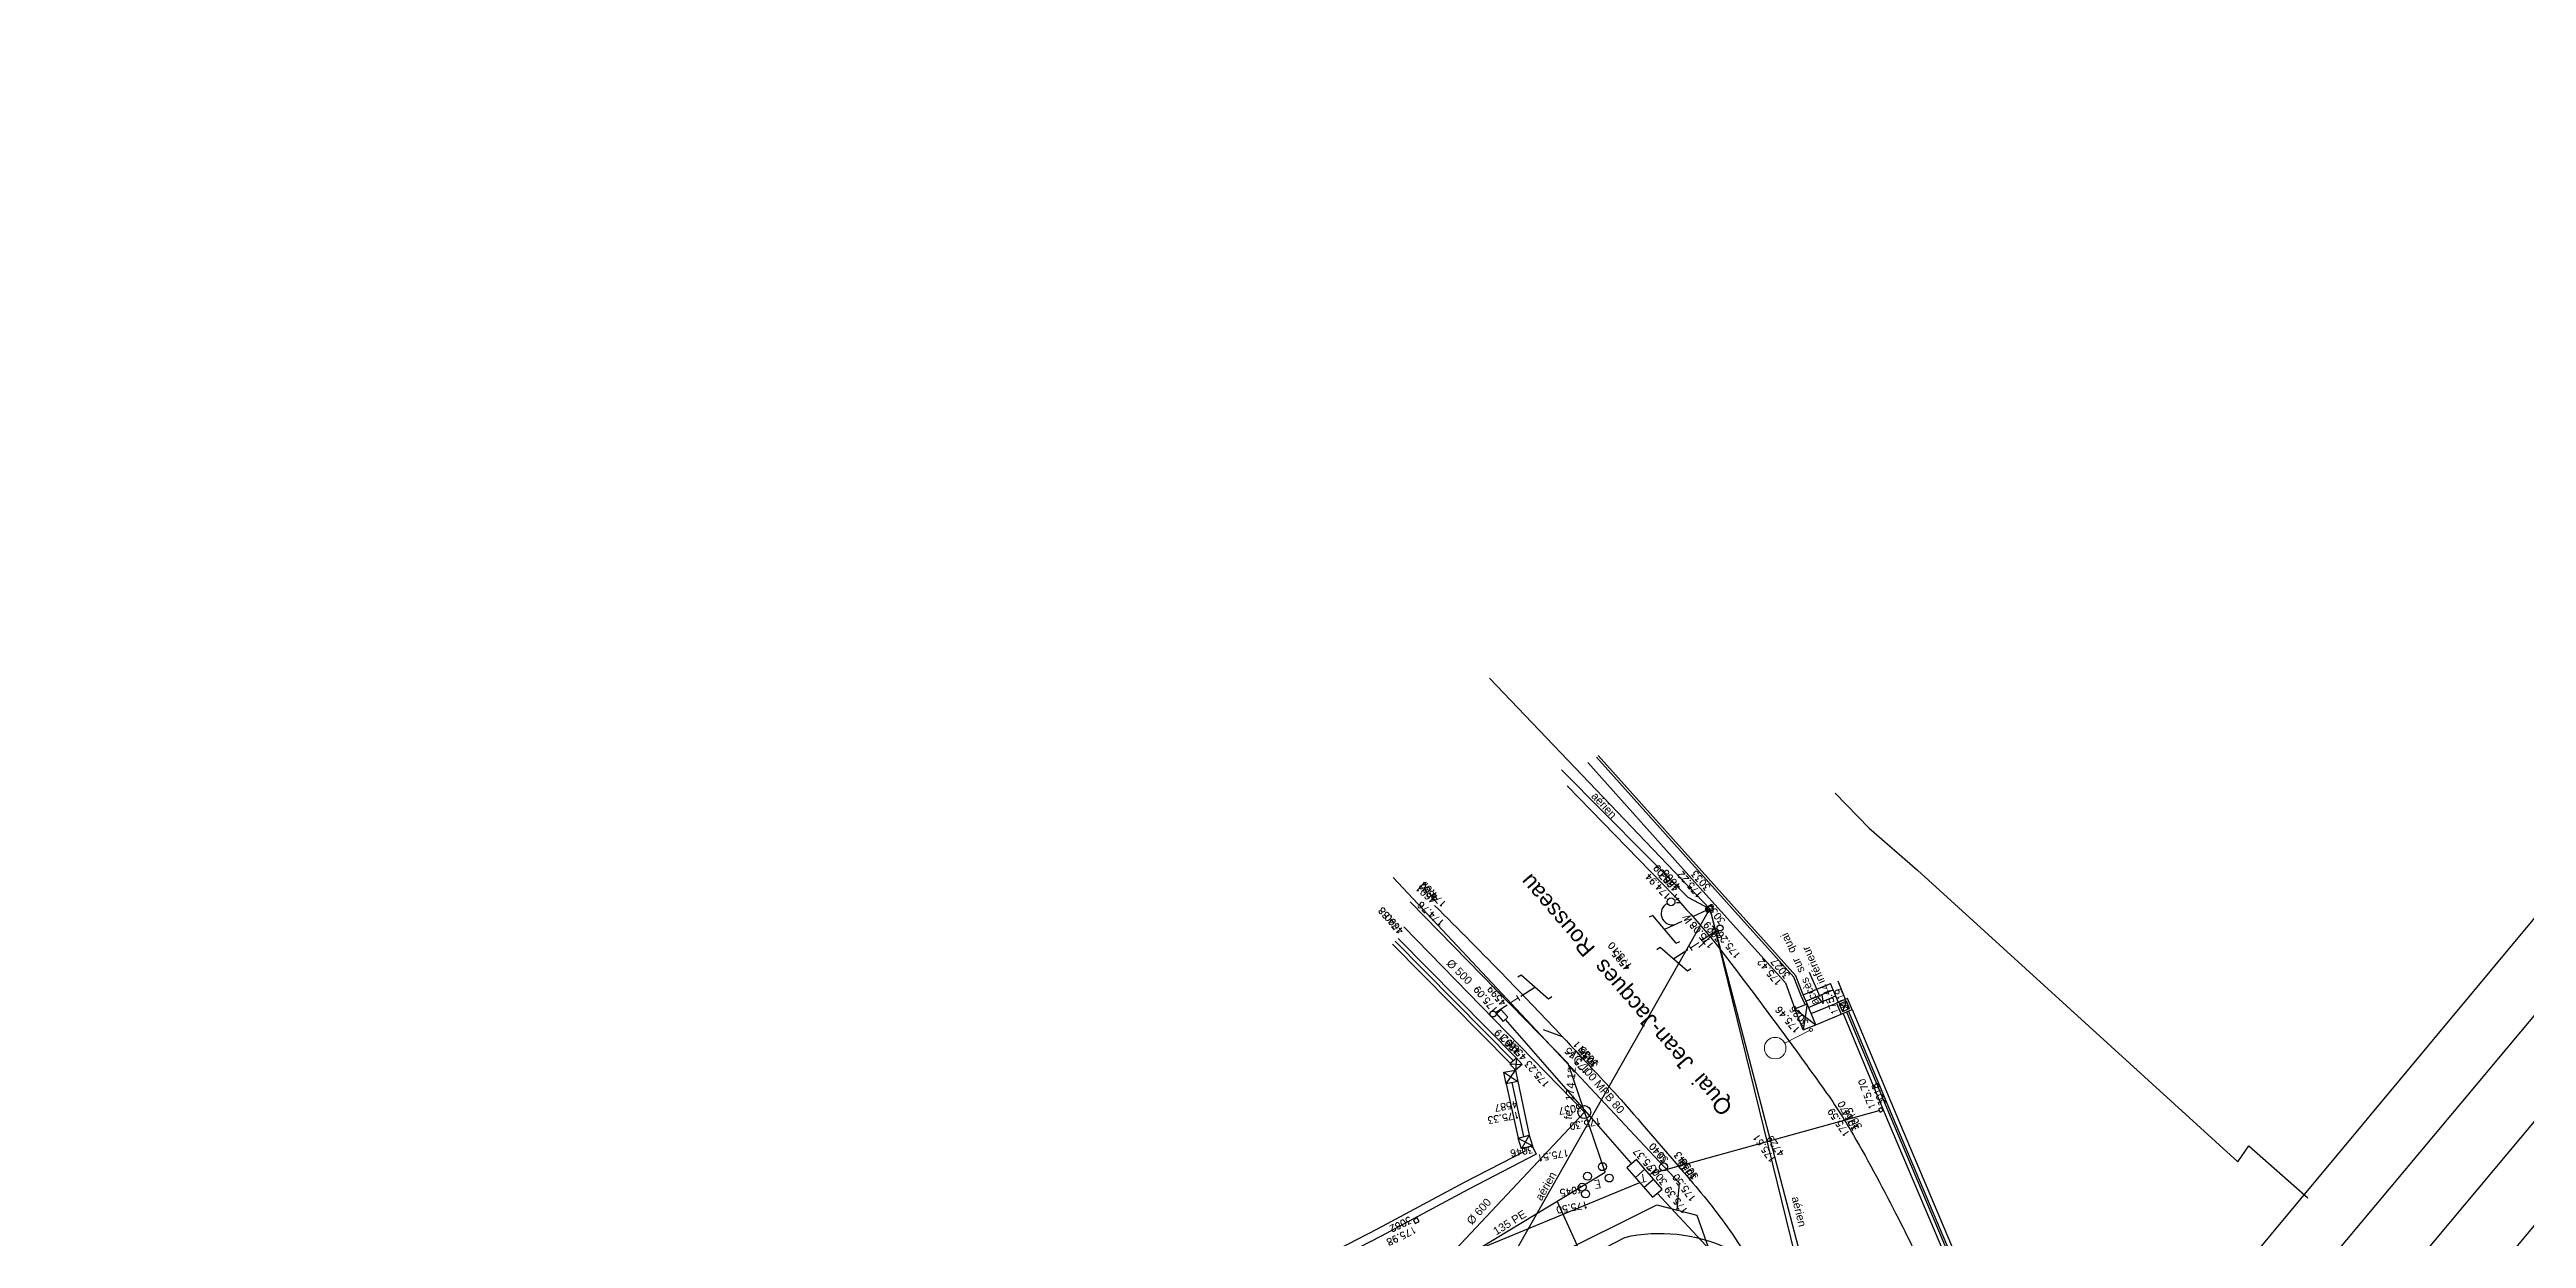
# Model space of a CAD drawing. Extents: x -2313930 to 3286427, y -3858277 to 2572692.
# Drawn here: x -1992 to 10456, y 11844 to 17817 of the extents above; entities that cross this region are included whole.
import ezdxf
from ezdxf.enums import TextEntityAlignment as Align
from ezdxf.lldxf.tags import DXFTag

# ---------------------------------------------------------------- set-up
doc = ezdxf.new("R2010")
doc.units = 0
for name, color, linetype, lineweight in [('_GAZELEC-RESERVATION 2', 132, 'Continuous', 18), ('Fond topo - P', 252, 'Continuous', 50), ('Fond topo - SIG', 252, 'Continuous', 20), ('Fond topo - VOI', 252, 'Continuous', 25)]:
    doc.layers.add(name, color=color, linetype=linetype, lineweight=lineweight)
for name, color, linetype in [('AEP_SSL', 252, 'Continuous'), ('CAB_SSL', 252, 'Continuous'), ('DWG_280-140115-P - Général', 252, 'Continuous'), ('EDF_SSL', 252, 'Texte-Electricite'), ('Fond topo - AFF', 252, 'Continuous'), ('Fond topo - BAT_ANN', 252, 'Continuous'), ('Fond topo - BAT_TXT', 252, 'Continuous'), ('Fond topo - CLO_LEG', 252, 'Continuous'), ('Fond topo - CLO_MUR', 252, 'Continuous'), ('Fond topo - EAU', 252, 'Continuous'), ('Fond topo - EAU_TXT', 252, 'Continuous'), ('Fond topo - EDF', 252, 'Continuous'), ('Fond topo - GAZ', 252, 'Continuous'), ('Fond topo - GAZ_TXT', 252, 'Continuous'), ('Fond topo - PTT', 252, 'Continuous'), ('Fond topo - PTT_TXT', 252, 'Continuous'), ('Fond topo - SOL', 252, 'Continuous'), ('Fond topo - VOI_NOM', 252, 'Continuous'), ('Fond topo - Z_500', 252, 'Continuous'), ('GAZ_SSL', 252, 'Texte-GAZ'), ('prlm-VRD', 2, 'Continuous'), ('SA - AEP-réso', 252, 'Continuous'), ('TELECOM_SSL', 252, 'Texte-Telecom'), ('UNITAIRE SSL', 252, 'UNITAIRE')]:
    doc.layers.add(name, color=color, linetype=linetype)
for name, color, linetype, plot in [('Fond topo - N', 252, 'Continuous', False), ('Fond topo - NCACHE', 252, 'Continuous', False), ('Fond topo - ZCACHE', 252, 'Continuous', False)]:
    doc.layers.add(name, color=color, linetype=linetype, plot=plot)
doc.styles.add('2000_ARIAL', font='arial.ttf', dxfattribs={"height": 0.4})
doc.styles.add('Lignes', font='arial.ttf', dxfattribs={"height": 0.35})
doc.styles.add('LignesA', font='arial.ttf', dxfattribs={"height": 0.35})
doc.styles.add('SIMPLEX', font='simplex_.ttf', dxfattribs={"height": 1.25})
doc.styles.add('TP-C_Autocad_Standard', font='simplex_.ttf', dxfattribs={"height": 1})
doc.styles.add('Tronçons', font='arial.ttf', dxfattribs={"height": 0.25})
tags = doc.linetypes.add('L16', pattern=[0.375, 0.3, -0.075]).pattern_tags.tags
tags[6:7] = [DXFTag(74, 4), DXFTag(75, 0), DXFTag(340, '0'), DXFTag(46, 0.0), DXFTag(50, 0.0), DXFTag(44, 0.0), DXFTag(45, 0.0)]
tags[4:5] = [DXFTag(74, 4), DXFTag(75, 0), DXFTag(340, '0'), DXFTag(46, 0.0), DXFTag(50, 0.0), DXFTag(44, 0.0), DXFTag(45, 0.0)]
tags = doc.linetypes.add('Texte-BT', pattern='A,5,-0.25,["BT",Lignes,S=1,R=0,X=0,Y=-0.18],-1.25', length=6.5).pattern_tags.tags
tags[15:16] = [DXFTag(74, 4), DXFTag(75, 0), DXFTag(340, '0'), DXFTag(46, 0.0), DXFTag(50, 0.0), DXFTag(44, 0.0), DXFTag(45, 0.0)]
tags[4:5] = [DXFTag(74, 4), DXFTag(75, 0), DXFTag(340, '0'), DXFTag(46, 0.0), DXFTag(50, 0.0), DXFTag(44, 0.0), DXFTag(45, 0.0)]
tags = doc.linetypes.add('Texte-Electricite', pattern='A,5,-0.25,["ELEC",Lignes,S=1,R=0,X=0,Y=-0.18],-1.25', length=6.5).pattern_tags.tags
tags[15:16] = [DXFTag(74, 4), DXFTag(75, 0), DXFTag(340, '0'), DXFTag(46, 0.0), DXFTag(50, 0.0), DXFTag(44, 0.0), DXFTag(45, 0.0)]
tags[4:5] = [DXFTag(74, 4), DXFTag(75, 0), DXFTag(340, '0'), DXFTag(46, 0.0), DXFTag(50, 0.0), DXFTag(44, 0.0), DXFTag(45, 0.0)]
tags = doc.linetypes.add('Texte-GAZ', pattern='A,5,-0.25,["GAZ",Lignes,S=1,R=0,X=0,Y=-0.18],-1.25', length=6.5).pattern_tags.tags
tags[15:16] = [DXFTag(74, 4), DXFTag(75, 0), DXFTag(340, '0'), DXFTag(46, 0.0), DXFTag(50, 0.0), DXFTag(44, 0.0), DXFTag(45, 0.0)]
tags[4:5] = [DXFTag(74, 4), DXFTag(75, 0), DXFTag(340, '0'), DXFTag(46, 0.0), DXFTag(50, 0.0), DXFTag(44, 0.0), DXFTag(45, 0.0)]
tags = doc.linetypes.add('Texte-HT', pattern='A,5,-0.25,["HT",Lignes,S=1,R=0,X=0,Y=-0.18],-1.25', length=6.5).pattern_tags.tags
tags[15:16] = [DXFTag(74, 4), DXFTag(75, 0), DXFTag(340, '0'), DXFTag(46, 0.0), DXFTag(50, 0.0), DXFTag(44, 0.0), DXFTag(45, 0.0)]
tags[4:5] = [DXFTag(74, 4), DXFTag(75, 0), DXFTag(340, '0'), DXFTag(46, 0.0), DXFTag(50, 0.0), DXFTag(44, 0.0), DXFTag(45, 0.0)]
tags = doc.linetypes.add('Texte-Telecom', pattern='A,5,-0.25,["TEL",Lignes,S=1,R=0,X=0,Y=-0.18],-1.25', length=6.5).pattern_tags.tags
tags[15:16] = [DXFTag(74, 4), DXFTag(75, 0), DXFTag(340, '0'), DXFTag(46, 0.0), DXFTag(50, 0.0), DXFTag(44, 0.0), DXFTag(45, 0.0)]
tags[4:5] = [DXFTag(74, 4), DXFTag(75, 0), DXFTag(340, '0'), DXFTag(46, 0.0), DXFTag(50, 0.0), DXFTag(44, 0.0), DXFTag(45, 0.0)]
tags = doc.linetypes.add('Texte-TelecomA', pattern='A,5,-0.25,["TEL",LignesA,S=1,R=0,X=0,Y=-0.18],-1.25', length=6.5).pattern_tags.tags
tags[15:16] = [DXFTag(74, 4), DXFTag(75, 0), DXFTag(340, '0'), DXFTag(46, 0.0), DXFTag(50, 0.0), DXFTag(44, 0.0), DXFTag(45, 0.0)]
tags[4:5] = [DXFTag(74, 4), DXFTag(75, 0), DXFTag(340, '0'), DXFTag(46, 0.0), DXFTag(50, 0.0), DXFTag(44, 0.0), DXFTag(45, 0.0)]
tags = doc.linetypes.add('UNITAIRE', pattern='A,0.25,-0.2,0,-0.2,0.25,-0.3,["UNI",TP-C_Autocad_Standard,S=0.15,R=0,X=-0.1,Y=-0.05],-0.45', length=1.65).pattern_tags.tags
tags[23:24] = [DXFTag(74, 4), DXFTag(75, 0), DXFTag(340, '0'), DXFTag(46, 0.0), DXFTag(50, 0.0), DXFTag(44, 0.0), DXFTag(45, 0.0)]
tags[12:13] = [DXFTag(74, 4), DXFTag(75, 0), DXFTag(340, '0'), DXFTag(46, 0.0), DXFTag(50, 0.0), DXFTag(44, 0.0), DXFTag(45, 0.0)]
tags[10:11] = [DXFTag(74, 4), DXFTag(75, 0), DXFTag(340, '0'), DXFTag(46, 0.0), DXFTag(50, 0.0), DXFTag(44, 0.0), DXFTag(45, 0.0)]
tags[8:9] = [DXFTag(74, 4), DXFTag(75, 0), DXFTag(340, '0'), DXFTag(46, 0.0), DXFTag(50, 0.0), DXFTag(44, 0.0), DXFTag(45, 0.0)]
tags[6:7] = [DXFTag(74, 4), DXFTag(75, 0), DXFTag(340, '0'), DXFTag(46, 0.0), DXFTag(50, 0.0), DXFTag(44, 0.0), DXFTag(45, 0.0)]
tags[4:5] = [DXFTag(74, 4), DXFTag(75, 0), DXFTag(340, '0'), DXFTag(46, 0.0), DXFTag(50, 0.0), DXFTag(44, 0.0), DXFTag(45, 0.0)]

# ---------------------------------------------------------------- blocks, each defined once
blk = doc.blocks.new('AFF03')
at = {"ltscale": 2, "flags": 128}
blk.add_lwpolyline([(-0.5, -0.5), (0.5, -0.5), (0.5, 0.5), (-0.5, 0.5)], close=True, dxfattribs=at)
blk = doc.blocks.new('AFF05')
at = {"ltscale": 2}
for radius in [0.5, 0.01]:
    blk.add_circle((0, 0), radius, dxfattribs=at)
blk = doc.blocks.new('ESC01')
at = {"ltscale": 2}
for p, q in [((1.338104, 0), (0, 0)), ((1.257547, 0.126415), (1.7, 0)), ((1.257547, -0.126415), (1.7, 0))]:
    blk.add_line(p, q, dxfattribs=at)
blk = doc.blocks.new('EAU03')
at = {"ltscale": 2}
blk.add_circle((0, 0), 0.2, dxfattribs=at)
blk = doc.blocks.new('EAU99')
at = {"style": 'SIMPLEX'}
blk.add_text('E', height=0.4, dxfattribs=at).set_placement((0, 0), align=Align.MIDDLE_CENTER)
blk = doc.blocks.new('EDF11')
at = {"ltscale": 2}
for p, q in [((-0.5, 0.5), (-0.426635, 0.255449)), ((0.426635, 0.255449), (0.5, 0.5))]:
    blk.add_line(p, q, dxfattribs=at)
at = {"ltscale": 2, "flags": 128}
blk.add_lwpolyline([(-0.5, -0.5), (0.5, -0.5), (0.5, 0.5), (-0.5, 0.5)], close=True, dxfattribs=at)
for points in [[(-0.426635, -0.255449), (-0.5, -0.5)], [(0.5, -0.5), (0.426635, -0.255449)]]:
    blk.add_lwpolyline(points, dxfattribs=at)
blk = doc.blocks.new('EDF02')
at = {"ltscale": 2}
for p, q in [((-0.875, 2.25), (0.875, 2.75)), ((0, 1.535431), (0, 2.5)), ((0.875, 2.75), (0.875, 2.95)), ((-0.875, 2.25), (-0.875, 2.05)), ((0.978086, 1.392164), (0.895804, 1.204402)), ((1.125, 1.349688), (1.125, 1.178214)), ((1.271914, 1.392164), (1.354196, 1.204402)), ((0, 0.15), (0, 0.958637))]:
    blk.add_line(p, q, dxfattribs=at)
for centre, radius in [((1.125, 1.625), 0.2), ((0, 0), 0.15)]:
    blk.add_circle(centre, radius, dxfattribs=at)
blk.add_arc((0.557686, 1.79611), 0.574625, 2.87097703, 166.053522, dxfattribs=at)
at = {"style": 'SIMPLEX'}
blk.add_text('W', height=0.4, dxfattribs=at).set_placement((0, 1.217323), align=Align.MIDDLE_CENTER)
blk = doc.blocks.new('GAZ01')
at = {"ltscale": 2}
blk.add_circle((0, 0), 0.2, dxfattribs=at)
blk = doc.blocks.new('GAZ99')
at = {"style": 'SIMPLEX'}
blk.add_text('G', height=0.4, dxfattribs=at).set_placement((0, 0), align=Align.MIDDLE_CENTER)
blk = doc.blocks.new('PTOPO')
at = {"layer": 'Fond topo - NCACHE', "style": 'SIMPLEX'}
blk.add_attdef('MAT', text='', height=0.34, dxfattribs=at).set_placement((0.1, -0.1), align=Align.TOP_LEFT)
at = {"layer": 'Fond topo - ZCACHE', "style": 'SIMPLEX'}
blk.add_attdef('ALT', (0.1, 0.1), '', height=0.34, dxfattribs=at)
blk = doc.blocks.new('PTT01')
at = {"ltscale": 2}
for p, q in [((0, 1.65831), (0, 2.5)), ((0, 0.15), (0, 0.853597))]:
    blk.add_line(p, q, dxfattribs=at)
at = {"ltscale": 2, "flags": 128}
blk.add_lwpolyline([(0.875, 2.95), (0.875, 2.75), (-0.875, 2.25), (-0.875, 2.05)], dxfattribs=at)
at = {"ltscale": 2}
blk.add_circle((0, 0), 0.15, dxfattribs=at)
at = {"style": 'SIMPLEX'}
blk.add_text('T', height=0.5, dxfattribs=at).set_placement((0.00122, 1.249833), align=Align.MIDDLE_CENTER)
blk = doc.blocks.new('PTT04')
at = {"ltscale": 2, "flags": 128}
blk.add_lwpolyline([(-0.5, -0.5), (0.5, -0.5), (0.5, 0.5), (-0.5, 0.5)], close=True, dxfattribs=at)
blk = doc.blocks.new('PTT06')
at = {"ltscale": 2}
for p, q in [((-0.17, -0.5), (-0.17, 0.5)), ((0.17, -0.5), (0.17, 0.5))]:
    blk.add_line(p, q, dxfattribs=at)
at = {"ltscale": 2, "flags": 128}
blk.add_lwpolyline([(-0.5, -0.5), (0.5, -0.5), (0.5, 0.5), (-0.5, 0.5)], close=True, dxfattribs=at)
blk = doc.blocks.new('PTT13')
at = {"ltscale": 2, "flags": 128}
blk.add_lwpolyline([(0, 0.15), (0, 1.45)], dxfattribs=at)
at = {"ltscale": 2}
blk.add_circle((0, 0), 0.15, dxfattribs=at)
blk = doc.blocks.new('PTT99')
at = {"style": 'SIMPLEX'}
blk.add_text('T', height=0.4, dxfattribs=at).set_placement((0, 0), align=Align.MIDDLE_CENTER)
blk = doc.blocks.new('MOB02')
at = {"ltscale": 2}
blk.add_line((0, 0.075), (0, 1.48), dxfattribs=at)
for centre, radius in [((0, 2.02), 0.54), ((0, 0), 0.075)]:
    blk.add_circle(centre, radius, dxfattribs=at)
blk = doc.blocks.new('A$C1F970F0F')
at = {"layer": 'AEP_SSL', "elevation": 0, "flags": 128}
blk.add_lwpolyline([(-10085, 5094), (-9751, 5136), (-3128, 6322), (-538, 6795), (-237, 9072), (154, 9291), (2068, 10286), (4929, 11796), (5832, 12343), (5645, 12888), (4851, 13701)], dxfattribs=at)
at = {"layer": 'CAB_SSL', "elevation": 0, "flags": 128}
for points in [[(1440, 9650), (3312, 10687), (5184, 11595), (6357, 13665), (5251, 14824)], [(6357, 13665), (7168, 10363), (8524, 7264), (9015, 5048), (9332, 4495), (9610, 1526)]]:
    blk.add_lwpolyline(points, dxfattribs=at)
at = {"layer": 'DWG_280-140115-P - Général', "ltscale": 127}
for p, q in [((8293, 10491), (13717, 16972)), ((8481, 10183), (13587, 16284)), ((9066, 12475), (9363, 12213))]:
    blk.add_line(p, q, dxfattribs=at)
at = {"layer": 'DWG_280-140115-P - Général', "ltscale": 127, "elevation": 0, "flags": 128}
for points in [[(11528, 14850), (9345, 12230), (8855, 11642), (8759, 11671), (8008, 10747), (8156, 10395), (8578, 9389), (9227, 10146), (9076, 10275), (9609, 10914), (9565, 10953), (12265, 14186)], [(6988, 14247), (7158, 14070), (7402, 13859), (9011, 12394), (9066, 12475)]]:
    blk.add_lwpolyline(points, dxfattribs=at)
at = {"layer": 'EDF_SSL', "linetype": 'Texte-BT', "elevation": 0, "flags": 128}
blk.add_lwpolyline([(5612, 14363), (6247, 13724), (6357, 13665), (7195, 10458), (7168, 10363), (7274, 10316), (8526, 7340), (8524, 7264)], dxfattribs=at)
at = {"layer": 'EDF_SSL', "linetype": 'Texte-HT', "flags": 128}
blk.add_lwpolyline([(1688, 9833), (5305, 11691), (5930, 12015, -0.337944), (6816, 11611), (7657, 9663)], format="xyb", dxfattribs=at)
at = {"layer": 'Fond topo - BAT_ANN', "ltscale": 2, "flags": 128}
for points in [[(6827, 13233), (6964, 13290)], [(6840, 13201), (6977, 13259)], [(6854, 13170), (6991, 13228)], [(6867, 13139), (6994, 13192)]]:
    blk.add_lwpolyline(points, dxfattribs=at)
at = {"layer": 'Fond topo - CLO_LEG', "ltscale": 2, "flags": 128}
blk.add_lwpolyline([(7045, 13148), (7269, 12612), (7608, 11812), (7986, 10902), (7995, 10906), (7617, 11815), (7279, 12616), (7055, 13152)], dxfattribs=at)
at = {"layer": 'Fond topo - CLO_MUR', "ltscale": 2, "flags": 128}
for points in [[(5744, 14401), (6338, 13738), (6738, 13294)], [(6836, 13184), (6816, 13228), (6779, 13322), (6382, 13764), (5788, 14427)], [(6847, 13188), (6827, 13233), (6790, 13328), (6391, 13772), (5797, 14435)], [(4763, 13488), (5356, 12889)], [(4792, 13516), (5386, 12915)], [(6738, 13294), (6785, 13163)], [(7005, 13195), (6964, 13290)], [(7040, 13210), (7002, 13302)], [(7045, 13201), (7024, 13149)], [(6827, 13058), (6785, 13163), (6847, 13188)], [(6785, 13163), (6890, 13082)], [(6827, 13058), (6890, 13082), (6847, 13188)], [(6847, 13188), (6827, 13058)], [(7008, 13186), (7060, 13165)], [(7027, 13140), (7251, 12604), (7590, 11804), (7956, 10924)], [(7073, 13159), (7297, 12624), (7635, 11824), (8014, 10914)], [(5323, 12844), (5392, 12797)], [(5334, 12786), (5381, 12854)], [(5386, 12915), (5352, 12886), (5381, 12854)], [(5352, 12886), (5414, 12884)], [(5386, 12915), (5414, 12884), (5381, 12854)], [(5386, 12915), (5381, 12854)], [(5381, 12854), (5392, 12797)], [(5363, 12792), (5422, 12521)], [(5466, 12474), (5466, 12471), (5485, 12432), (5147, 12257), (4706, 12021), (4308, 11816), (3685, 11489), (3312, 11294), (2114, 10660), (1651, 10416), (1062, 10104), (658, 9891), (-45, 9518), (-233, 9411), (-267, 9403), (-657, 9199), (-850, 9090), (-1204, 8870), (-1366, 8744), (-1533, 8599), (-1971, 8154)], [(-282, 9442), (-282, 9442), (-248, 9449), (-64, 9554), (639, 9927), (1043, 10140), (1632, 10453), (2095, 10696), (3292, 11330), (3666, 11525), (4289, 11852), (4688, 12057), (5128, 12293), (5431, 12450), (5424, 12463)], [(5395, 12514), (5466, 12474)], [(5450, 12529), (5411, 12459)]]:
    blk.add_lwpolyline(points, dxfattribs=at)
at = {"layer": 'Fond topo - CLO_MUR', "linetype": 'L16', "ltscale": 2, "flags": 128}
blk.add_lwpolyline([(4777, 13502), (5371, 12902)], dxfattribs=at)
at = {"layer": 'Fond topo - CLO_MUR', "ltscale": 2, "flags": 128}
for points in [[(7018, 13136), (7073, 13159), (7050, 13214), (6995, 13191)], [(7024, 13149), (7060, 13165), (7045, 13201), (7008, 13186)], [(5392, 12797), (5334, 12786), (5323, 12844), (5381, 12854)], [(5450, 12529), (5466, 12474), (5411, 12459), (5395, 12514)]]:
    blk.add_lwpolyline(points, close=True, dxfattribs=at)
at = {"layer": 'Fond topo - SOL', "linetype": 'L16', "ltscale": 2, "flags": 128}
for points in [[(6890, 13082), (7018, 13136)], [(5334, 12786), (5395, 12514)], [(5392, 12797), (5450, 12529)]]:
    blk.add_lwpolyline(points, dxfattribs=at)
at = {"layer": 'Fond topo - VOI', "ltscale": 2, "flags": 128}
for points in [[(5640, 14283), (6179, 13730, -0.005078), (6343, 13545, -0.01499), (6396, 13480, -0.008053), (6924, 12769, -0.025021), (7079, 12529, -0.013152), (7305, 12110, -0.016223), (7469, 11760, -0.000244), (7505, 11677, -0.000024), (7868, 10826, -0.000461), (8057, 10384, -0.000271), (8375, 9635), (8901, 8328), (9181, 7640), (9228, 7516, -0.019121), (9430, 6877, -0.019121), (9583, 6225, -0.006135), (9621, 6014, -0.006135), (9655, 5801), (9744, 5167), (9926, 3641), (10106, 2113), (10117, 2013)], [(4974, 13682, -0.004074), (5334, 13319, -0.005092), (5617, 13023, -0.000009), (5773, 12855, -0.000785), (5775, 12853, -0.001041), (5794, 12833, -0.000174), (5906, 12712, -0.007979), (5931, 12684, -0.000576), (6273, 12287, -0.028157), (6483, 12013, -0.017636), (6776, 11548, -0.000541), (6814, 11469, -0.006013), (6817, 11462, -0.000051), (6864, 11357), (7218, 10566, -0.000198), (7306, 10369, -0.000086), (7509, 9915, -0.197699), (7514, 9728, -0.17756), (7382, 9620), (7299, 9587)]]:
    blk.add_lwpolyline(points, format="xyb", dxfattribs=at)
blk.add_lwpolyline([(5617, 13023), (5521, 13058)], dxfattribs=at)
at = {"layer": 'GAZ_SSL', "linetype": 'Texte-GAZ', "flags": 128}
blk.add_lwpolyline([(4766, 13823), (6203, 12288), (6192, 12153)], dxfattribs=at)
at = {"layer": 'GAZ_SSL', "linetype": 'Texte-GAZ', "elevation": 0, "flags": 128}
blk.add_lwpolyline([(-10544, 4849), (-2844, 6215), (-619, 6565), (-559, 6581), (-429, 7139), (-208, 8869), (361, 9158), (425, 9328), (4535, 11485), (4713, 11477), (5560, 11914), (6091, 12179), (6293, 12126), (6627, 11180), (7473, 9124), (7947, 9062), (8071, 8793), (8797, 9110), (9554, 9252)], dxfattribs=at)
at = {"layer": 'SA - AEP-réso', "ltscale": 0.75, "elevation": 0, "flags": 128}
blk.add_lwpolyline([(5070, 10997), (5733, 11338, 0.357292), (5833, 11663), (5590, 12196)], format="xyb", dxfattribs=at)
at = {"layer": 'TELECOM_SSL', "linetype": 'Texte-TelecomA', "elevation": 0, "flags": 128}
for points in [[(5964, 12386), (5331, 13110)], [(4847, 11812), (6005, 12291)], [(6093, 12237), (6672, 11614)]]:
    blk.add_lwpolyline(points, dxfattribs=at)
at = {"layer": 'TELECOM_SSL', "elevation": 0, "flags": 128}
blk.add_lwpolyline([(6052, 12332), (7209, 12652)], dxfattribs=at)
at = {"layer": 'UNITAIRE SSL', "ltscale": 2, "elevation": 0, "flags": 128}
blk.add_lwpolyline([(-11204, 7316), (-9597, 5578), (-4253, 6800), (-825, 8394), (171, 9139), (981, 9532), (2024, 10089), (2847, 10510), (3832, 11032), (4689, 11539), (5727, 12644), (4820, 13574)], dxfattribs=at)
at = {"layer": 'Fond topo - AFF', "ltscale": 2, "zscale": 99.99999999999997}
for name, p, xscale, yscale, rotation in [('AFF05', (5727, 12644), 64.99999999999999, 64.99999999999999, 190.0656205306617), ('AFF03', (7217, 12656), 17.3257010245499, 17.3257010245499, 298.6787480284558), ('AFF03', (4882, 12099), 21.2638745389695, 21.2638745389695, 206.8823494655388)]:
    blk.add_blockref(name, p, dxfattribs=dict(at, xscale=xscale, yscale=yscale, rotation=rotation))
at = {"layer": 'Fond topo - BAT_ANN', "ltscale": 2, "xscale": 99.99999999999999, "yscale": 99.99999999999999, "zscale": 99.99999999999999, "rotation": 293.8223924827803}
blk.add_blockref('ESC01', (6858, 13345), dxfattribs=at)
at = {"layer": 'Fond topo - EAU', "ltscale": 2, "xscale": 100, "yscale": 100, "zscale": 100, "rotation": 291.9650617956664}
for p in [(5743, 12322), (5818, 12370), (5852, 12313), (5716, 12267), (5733, 12233)]:
    blk.add_blockref('EAU03', p, dxfattribs=at)
at = {"layer": 'Fond topo - EAU_TXT', "ltscale": 2, "xscale": 99.99999999999999, "yscale": 99.99999999999999, "zscale": 99.99999999999999, "rotation": 190.0656205306816}
blk.add_blockref('EAU99', (5793, 12282), dxfattribs=at)
at = {"layer": 'Fond topo - EDF', "ltscale": 2}
for name, p, xscale, yscale, zscale, rotation in [('EDF02', (6357, 13665), 99.99999999999999, 99.99999999999999, 99.99999999999999, 114.3773167059882), ('EDF11', (6356, 13665), 37.67734877226351, 23, 99.99999999999997, 28.38934823883375)]:
    blk.add_blockref(name, p, dxfattribs=dict(at, xscale=xscale, yscale=yscale, zscale=zscale, rotation=rotation))
at = {"layer": 'Fond topo - GAZ', "ltscale": 2, "xscale": 100, "yscale": 100, "zscale": 100, "rotation": 291.9650617956664}
blk.add_blockref('GAZ01', (6125, 12369), dxfattribs=at)
at = {"layer": 'Fond topo - GAZ_TXT', "ltscale": 2, "xscale": 99.99999999999999, "yscale": 99.99999999999999, "zscale": 99.99999999999999, "rotation": 190.0656205306816}
blk.add_blockref('GAZ99', (6120, 12414), dxfattribs=at)
at = {"layer": 'Fond topo - P', "ltscale": 2}
ref = blk.add_blockref('PTOPO', (6179, 13730), dxfattribs=dict(at, xscale=100, yscale=100, zscale=100, rotation=133.5264772168154))
ref.add_attrib('MAT', '4607', dxfattribs={"layer": 'Fond topo - N', "color": 0, "ltscale": 2, "height": 34, "rotation": 133.5265, "style": 'SIMPLEX'}).set_placement((6179, 13745), align=Align.TOP_LEFT)
ref.add_attrib('ALT', '174.94', (6165, 13731), dxfattribs={"layer": 'Fond topo - Z_500', "color": 0, "ltscale": 2, "height": 34, "rotation": 133.5265, "style": 'SIMPLEX'})
ref = blk.add_blockref('PTOPO', (6191, 13741), dxfattribs=dict(at, xscale=99.99999999999999, yscale=99.99999999999999, zscale=99.99999999999999, rotation=131.5836721063454))
ref.add_attrib('MAT', '4608', dxfattribs={"layer": 'Fond topo - N', "color": 0, "ltscale": 2, "height": 34, "rotation": 131.5837, "style": 'SIMPLEX'}).set_placement((6191, 13756), align=Align.TOP_LEFT)
ref.add_attrib('ALT', '175.09', (6202, 13771), dxfattribs={"layer": 'Fond topo - Z_500', "color": 0, "ltscale": 2, "height": 34, "rotation": 131.5837, "style": 'SIMPLEX'})
ref = blk.add_blockref('PTOPO', (6338, 13737), dxfattribs=dict(at, xscale=100, yscale=100, zscale=100, rotation=131.8070756365562))
ref.add_attrib('MAT', '3033', dxfattribs={"layer": 'Fond topo - N', "color": 0, "ltscale": 2, "height": 34, "rotation": 131.8071, "style": 'SIMPLEX'}).set_placement((6339, 13752), align=Align.TOP_LEFT)
ref.add_attrib('ALT', '175.22', (6324, 13738), dxfattribs={"layer": 'Fond topo - Z_500', "color": 0, "ltscale": 2, "height": 34, "rotation": 131.8071, "style": 'SIMPLEX'})
ref = blk.add_blockref('PTOPO', (4964, 13673), dxfattribs=dict(at, xscale=99.99999999999999, yscale=99.99999999999999, zscale=99.99999999999999, rotation=138.3876597231823))
ref.add_attrib('MAT', '4601', dxfattribs={"layer": 'Fond topo - N', "color": 0, "ltscale": 2, "height": 34, "rotation": 138.3877, "style": 'SIMPLEX'}).set_placement((4963, 13687), align=Align.TOP_LEFT)
ref.add_attrib('ALT', '174.76', (5027, 13599), dxfattribs={"layer": 'Fond topo - Z_500', "color": 0, "ltscale": 2, "height": 34, "rotation": 138.3877, "style": 'SIMPLEX'})
ref = blk.add_blockref('PTOPO', (4974, 13682), dxfattribs=dict(at, xscale=99.99999999999999, yscale=99.99999999999999, zscale=99.99999999999999, rotation=134.8160688998171))
ref.add_attrib('MAT', '4602', dxfattribs={"layer": 'Fond topo - N', "color": 0, "ltscale": 2, "height": 34, "rotation": 134.8161, "style": 'SIMPLEX'}).set_placement((4974, 13696), align=Align.TOP_LEFT)
ref.add_attrib('ALT', '174.69', (5037, 13693), dxfattribs={"layer": 'Fond topo - Z_500', "color": 0, "ltscale": 2, "height": 34, "rotation": 134.8161, "style": 'SIMPLEX'})
ref = blk.add_blockref('PTOPO', (4796, 13519), dxfattribs=dict(at, xscale=99.99999999999999, yscale=99.99999999999999, zscale=99.99999999999999, rotation=131.3073578070253))
ref.add_attrib('MAT', '4600', dxfattribs={"layer": 'Fond topo - N', "color": 0, "ltscale": 2, "height": 34, "rotation": 131.3074, "style": 'SIMPLEX'}).set_placement((4797, 13533), align=Align.TOP_LEFT)
ref.add_attrib('ALT', '174.88', (4819, 13557), dxfattribs={"layer": 'Fond topo - Z_500', "color": 0, "ltscale": 2, "height": 34, "rotation": 131.3074, "style": 'SIMPLEX'})
ref = blk.add_blockref('PTOPO', (6396, 13481), dxfattribs=dict(at, xscale=99.99999999999999, yscale=99.99999999999999, zscale=99.99999999999999, rotation=130.2515295779575))
ref.add_attrib('MAT', '3029', dxfattribs={"layer": 'Fond topo - N', "color": 0, "ltscale": 2, "height": 34, "rotation": 130.2515, "style": 'SIMPLEX'}).set_placement((6397, 13495), align=Align.TOP_LEFT)
ref.add_attrib('ALT', '175.08', (6382, 13482), dxfattribs={"layer": 'Fond topo - Z_500', "color": 0, "ltscale": 2, "height": 34, "rotation": 130.2515, "style": 'SIMPLEX'})
ref = blk.add_blockref('PTOPO', (6409, 13569), dxfattribs=dict(at, xscale=100, yscale=100, zscale=100, rotation=128.6033307496122))
ref.add_attrib('MAT', '3030', dxfattribs={"layer": 'Fond topo - N', "color": 0, "ltscale": 2, "height": 34, "rotation": 128.6033, "style": 'SIMPLEX'}).set_placement((6411, 13583), align=Align.TOP_LEFT)
ref.add_attrib('ALT', '175.26', (6515, 13431), dxfattribs={"layer": 'Fond topo - Z_500', "color": 0, "ltscale": 2, "height": 34, "rotation": 128.6033, "style": 'SIMPLEX'})
ref = blk.add_blockref('PTOPO', (5935, 13335), dxfattribs=dict(at, xscale=99.99999999999999, yscale=99.99999999999999, zscale=99.99999999999999, rotation=129.7479863253053))
ref.add_attrib('MAT', '4595', dxfattribs={"layer": 'Fond topo - N', "color": 0, "ltscale": 2, "height": 34, "rotation": 129.748, "style": 'SIMPLEX'}).set_placement((5936, 13349), align=Align.TOP_LEFT)
ref.add_attrib('ALT', '175.10', (5971, 13379), dxfattribs={"layer": 'Fond topo - Z_500', "color": 0, "ltscale": 2, "height": 34, "rotation": 129.748, "style": 'SIMPLEX'})
ref = blk.add_blockref('PTOPO', (6736, 13295), dxfattribs=dict(at, xscale=99.99999999999999, yscale=99.99999999999999, zscale=99.99999999999999, rotation=130.0530437797456))
ref.add_attrib('MAT', '3027', dxfattribs={"layer": 'Fond topo - N', "color": 0, "ltscale": 2, "height": 34, "rotation": 130.053, "style": 'SIMPLEX'}).set_placement((6737, 13309), align=Align.TOP_LEFT)
ref.add_attrib('ALT', '175.42', (6722, 13296), dxfattribs={"layer": 'Fond topo - Z_500', "color": 0, "ltscale": 2, "height": 34, "rotation": 130.053, "style": 'SIMPLEX'})
ref = blk.add_blockref('PTOPO', (5310, 13158), dxfattribs=dict(at, xscale=100, yscale=100, zscale=100, rotation=130.0714866544242))
ref.add_attrib('MAT', '4599', dxfattribs={"layer": 'Fond topo - N', "color": 0, "ltscale": 2, "height": 34, "rotation": 130.0715, "style": 'SIMPLEX'}).set_placement((5311, 13172), align=Align.TOP_LEFT)
ref.add_attrib('ALT', '175.09', (5296, 13159), dxfattribs={"layer": 'Fond topo - Z_500', "color": 0, "ltscale": 2, "height": 34, "rotation": 130.0715, "style": 'SIMPLEX'})
ref = blk.add_blockref('PTOPO', (7018, 13136), dxfattribs=dict(at, xscale=99.99999999999999, yscale=99.99999999999999, zscale=99.99999999999999, rotation=111.0144768199976))
ref.add_attrib('MAT', '3019', dxfattribs={"layer": 'Fond topo - N', "color": 0, "ltscale": 2, "height": 34, "rotation": 111.0145, "style": 'SIMPLEX'}).set_placement((7024, 13149), align=Align.TOP_LEFT)
ref.add_attrib('ALT', '175.44', (7005, 13142), dxfattribs={"layer": 'Fond topo - Z_500', "color": 0, "ltscale": 2, "height": 34, "rotation": 111.0145, "style": 'SIMPLEX'})
ref = blk.add_blockref('PTOPO', (6829, 13057), dxfattribs=dict(at, xscale=99.99999999999999, yscale=99.99999999999999, zscale=99.99999999999999, rotation=130.7252408389283))
ref.add_attrib('MAT', '3026', dxfattribs={"layer": 'Fond topo - N', "color": 0, "ltscale": 2, "height": 34, "rotation": 130.7252, "style": 'SIMPLEX'}).set_placement((6830, 13071), align=Align.TOP_LEFT)
ref.add_attrib('ALT', '175.46', (6814, 13058), dxfattribs={"layer": 'Fond topo - Z_500', "color": 0, "ltscale": 2, "height": 34, "rotation": 130.7252, "style": 'SIMPLEX'})
ref = blk.add_blockref('PTOPO', (5386, 12915), dxfattribs=dict(at, xscale=100, yscale=100, zscale=100, rotation=135.4006099215309))
ref.add_attrib('MAT', '4592', dxfattribs={"layer": 'Fond topo - N', "color": 0, "ltscale": 2, "height": 34, "rotation": 135.4006, "style": 'SIMPLEX'}).set_placement((5386, 12930), align=Align.TOP_LEFT)
ref.add_attrib('ALT', '175.19', (5409, 12952), dxfattribs={"layer": 'Fond topo - Z_500', "color": 0, "ltscale": 2, "height": 34, "rotation": 135.4006, "style": 'SIMPLEX'})
ref = blk.add_blockref('PTOPO', (5414, 12884), dxfattribs=dict(at, xscale=99.99999999999999, yscale=99.99999999999999, zscale=99.99999999999999, rotation=131.2160448732638))
ref.add_attrib('MAT', '4591', dxfattribs={"layer": 'Fond topo - N', "color": 0, "ltscale": 2, "height": 34, "rotation": 131.216, "style": 'SIMPLEX'}).set_placement((5415, 12898), align=Align.TOP_LEFT)
ref.add_attrib('ALT', '175.23', (5555, 12786), dxfattribs={"layer": 'Fond topo - Z_500', "color": 0, "ltscale": 2, "height": 34, "rotation": 131.216, "style": 'SIMPLEX'})
ref = blk.add_blockref('PTOPO', (5770, 12843), dxfattribs=dict(at, xscale=99.99999999999999, yscale=99.99999999999999, zscale=99.99999999999999, rotation=131.754673866165))
ref.add_attrib('MAT', '3036', dxfattribs={"layer": 'Fond topo - N', "color": 0, "ltscale": 2, "height": 34, "rotation": 131.7547, "style": 'SIMPLEX'}).set_placement((5771, 12857), align=Align.TOP_LEFT)
ref.add_attrib('ALT', '175.15', (5756, 12854), dxfattribs={"layer": 'Fond topo - Z_500', "color": 0, "ltscale": 2, "height": 34, "rotation": 131.7547, "style": 'SIMPLEX'})
ref = blk.add_blockref('PTOPO', (5775, 12853), dxfattribs=dict(at, xscale=99.99999999999999, yscale=99.99999999999999, zscale=99.99999999999999, rotation=132.6331644941105))
ref.add_attrib('MAT', '3035', dxfattribs={"layer": 'Fond topo - N', "color": 0, "ltscale": 2, "height": 34, "rotation": 132.6332, "style": 'SIMPLEX'}).set_placement((5776, 12868), align=Align.TOP_LEFT)
ref.add_attrib('ALT', '175.11', (5801, 12888), dxfattribs={"layer": 'Fond topo - Z_500', "color": 0, "ltscale": 2, "height": 34, "rotation": 132.6332, "style": 'SIMPLEX'})
ref = blk.add_blockref('PTOPO', (7206, 12660), dxfattribs=dict(at, xscale=99.99999999999999, yscale=99.99999999999999, zscale=99.99999999999999, rotation=111.5764023479454))
ref.add_attrib('MAT', '3018', dxfattribs={"layer": 'Fond topo - N', "color": 0, "ltscale": 2, "height": 34, "rotation": 111.5764, "style": 'SIMPLEX'}).set_placement((7212, 12673), align=Align.TOP_LEFT)
ref.add_attrib('ALT', '175.70', (7193, 12666), dxfattribs={"layer": 'Fond topo - Z_500', "color": 0, "ltscale": 2, "height": 34, "rotation": 111.5764, "style": 'SIMPLEX'})
ref = blk.add_blockref('PTOPO', (5405, 12659), dxfattribs=dict(at, xscale=99.99999999999994, yscale=99.99999999999994, zscale=99.99999999999994, rotation=190.0656205306617))
ref.add_attrib('MAT', '4587', dxfattribs={"layer": 'Fond topo - N', "color": 0, "ltscale": 2, "height": 34, "rotation": 190.0656, "style": 'SIMPLEX'}).set_placement((5394, 12667), align=Align.TOP_LEFT)
ref.add_attrib('ALT', '175.33', (5397, 12647), dxfattribs={"layer": 'Fond topo - Z_500', "color": 0, "ltscale": 2, "height": 34, "rotation": 190.0656, "style": 'SIMPLEX'})
ref = blk.add_blockref('PTOPO', (5727, 12644), dxfattribs=dict(at, xscale=99.99999999999994, yscale=99.99999999999994, zscale=99.99999999999994, rotation=190.0656205306617))
ref.add_attrib('MAT', '3037', dxfattribs={"layer": 'Fond topo - N', "color": 0, "ltscale": 2, "height": 34, "rotation": 190.0656, "style": 'SIMPLEX'}).set_placement((5716, 12652), align=Align.TOP_LEFT)
ref.add_attrib('ALT', '175.30', (5808, 12616), dxfattribs={"layer": 'Fond topo - Z_500', "color": 0, "ltscale": 2, "height": 34, "rotation": 190.0656, "style": 'SIMPLEX'})
ref = blk.add_blockref('PTOPO', (7078, 12531), dxfattribs=dict(at, xscale=99.99999999999999, yscale=99.99999999999999, zscale=99.99999999999999, rotation=123.5282233199083))
ref.add_attrib('MAT', '3014', dxfattribs={"layer": 'Fond topo - N', "color": 0, "ltscale": 2, "height": 34, "rotation": 123.5282, "style": 'SIMPLEX'}).set_placement((7081, 12545), align=Align.TOP_LEFT)
ref.add_attrib('ALT', '175.59', (7064, 12534), dxfattribs={"layer": 'Fond topo - Z_500', "color": 0, "ltscale": 2, "height": 34, "rotation": 123.5282, "style": 'SIMPLEX'})
ref = blk.add_blockref('PTOPO', (7092, 12538), dxfattribs=dict(at, xscale=100, yscale=100, zscale=100, rotation=119.7286738814351))
ref.add_attrib('MAT', '3015', dxfattribs={"layer": 'Fond topo - N', "color": 0, "ltscale": 2, "height": 34, "rotation": 119.7287, "style": 'SIMPLEX'}).set_placement((7095, 12552), align=Align.TOP_LEFT)
ref.add_attrib('ALT', '175.70', (7107, 12565), dxfattribs={"layer": 'Fond topo - Z_500', "color": 0, "ltscale": 2, "height": 34, "rotation": 119.7287, "style": 'SIMPLEX'})
ref = blk.add_blockref('PTOPO', (5485, 12432), dxfattribs=dict(at, xscale=99.99999999999994, yscale=99.99999999999994, zscale=99.99999999999994, rotation=190.0656205306617))
ref.add_attrib('MAT', '3046', dxfattribs={"layer": 'Fond topo - N', "color": 0, "ltscale": 2, "height": 34, "rotation": 190.0656, "style": 'SIMPLEX'}).set_placement((5473, 12440), align=Align.TOP_LEFT)
ref.add_attrib('ALT', '175.51', (5646, 12457), dxfattribs={"layer": 'Fond topo - Z_500', "color": 0, "ltscale": 2, "height": 34, "rotation": 190.0656, "style": 'SIMPLEX'})
ref = blk.add_blockref('PTOPO', (6125, 12369), dxfattribs=dict(at, xscale=99.99999999999999, yscale=99.99999999999999, zscale=99.99999999999999, rotation=131.6624199639969))
ref.add_attrib('MAT', '3040', dxfattribs={"layer": 'Fond topo - N', "color": 0, "ltscale": 2, "height": 34, "rotation": 131.6624, "style": 'SIMPLEX'}).set_placement((6126, 12383), align=Align.TOP_LEFT)
ref.add_attrib('ALT', '175.37', (6101, 12348), dxfattribs={"layer": 'Fond topo - Z_500', "color": 0, "ltscale": 2, "height": 34, "rotation": 131.6624, "style": 'SIMPLEX'})
ref = blk.add_blockref('PTOPO', (6705, 12402), dxfattribs=dict(at, xscale=100, yscale=100, zscale=100, rotation=124.6739648759208))
ref.add_attrib('MAT', '4729', dxfattribs={"layer": 'Fond topo - N', "color": 0, "ltscale": 2, "height": 34, "rotation": 124.674, "style": 'SIMPLEX'}).set_placement((6707, 12416), align=Align.TOP_LEFT)
ref.add_attrib('ALT', '175.61', (6691, 12405), dxfattribs={"layer": 'Fond topo - Z_500', "color": 0, "ltscale": 2, "height": 34, "rotation": 124.674, "style": 'SIMPLEX'})
ref = blk.add_blockref('PTOPO', (6117, 12258), dxfattribs=dict(at, xscale=100, yscale=100, zscale=100, rotation=127.8358974664244))
ref.add_attrib('MAT', '3003', dxfattribs={"layer": 'Fond topo - N', "color": 0, "ltscale": 2, "height": 34, "rotation": 127.8359, "style": 'SIMPLEX'}).set_placement((6119, 12272), align=Align.TOP_LEFT)
ref.add_attrib('ALT', '175.39', (6251, 12149), dxfattribs={"layer": 'Fond topo - Z_500', "color": 0, "ltscale": 2, "height": 34, "rotation": 127.8359, "style": 'SIMPLEX'})
ref = blk.add_blockref('PTOPO', (6262, 12281), dxfattribs=dict(at, xscale=99.99999999999999, yscale=99.99999999999999, zscale=99.99999999999999, rotation=127.0181312746275))
ref.add_attrib('MAT', '3039', dxfattribs={"layer": 'Fond topo - N', "color": 0, "ltscale": 2, "height": 34, "rotation": 127.0181, "style": 'SIMPLEX'}).set_placement((6264, 12295), align=Align.TOP_LEFT)
ref.add_attrib('ALT', '175.50', (6291, 12210), dxfattribs={"layer": 'Fond topo - Z_500', "color": 0, "ltscale": 2, "height": 34, "rotation": 127.0181, "style": 'SIMPLEX'})
ref = blk.add_blockref('PTOPO', (6273, 12287), dxfattribs=dict(at, xscale=99.99999999999999, yscale=99.99999999999999, zscale=99.99999999999999, rotation=128.0091570457606))
ref.add_attrib('MAT', '3038', dxfattribs={"layer": 'Fond topo - N', "color": 0, "ltscale": 2, "height": 34, "rotation": 128.0092, "style": 'SIMPLEX'}).set_placement((6275, 12301), align=Align.TOP_LEFT)
ref.add_attrib('ALT', '175.43', (6301, 12323), dxfattribs={"layer": 'Fond topo - Z_500', "color": 0, "ltscale": 2, "height": 34, "rotation": 128.0092, "style": 'SIMPLEX'})
ref = blk.add_blockref('PTOPO', (5733, 12233), dxfattribs=dict(at, xscale=99.99999999999994, yscale=99.99999999999994, zscale=99.99999999999994, rotation=190.0656205306617))
ref.add_attrib('MAT', '3045', dxfattribs={"layer": 'Fond topo - N', "color": 0, "ltscale": 2, "height": 34, "rotation": 190.0656, "style": 'SIMPLEX'}).set_placement((5722, 12241), align=Align.TOP_LEFT)
ref.add_attrib('ALT', '175.50', (5742, 12196), dxfattribs={"layer": 'Fond topo - Z_500', "color": 0, "ltscale": 2, "height": 34, "rotation": 190.0656, "style": 'SIMPLEX'})
ref = blk.add_blockref('PTOPO', (4877, 12085), dxfattribs=dict(at, xscale=99.99999999999999, yscale=99.99999999999999, zscale=99.99999999999999, rotation=205.8273577263131))
ref.add_attrib('MAT', '3062', dxfattribs={"layer": 'Fond topo - N', "color": 0, "ltscale": 2, "height": 34, "rotation": 205.8274, "style": 'SIMPLEX'}).set_placement((4864, 12090), align=Align.TOP_LEFT)
ref.add_attrib('ALT', '175.98', (4873, 12072), dxfattribs={"layer": 'Fond topo - Z_500', "color": 0, "ltscale": 2, "height": 34, "rotation": 205.8274, "style": 'SIMPLEX'})
at = {"layer": 'Fond topo - PTT', "ltscale": 2}
for name, p, xscale, yscale, zscale, rotation in [('PTT01', (6385, 13551), 99.99999999999999, 99.99999999999999, 99.99999999999999, 123.4380690732038), ('PTT13', (6409, 13569), 99.99999999999999, 99.99999999999999, 99.99999999999999, 132.3292011709124), ('PTT01', (5268, 13137), 99.99999999999999, 99.99999999999999, 99.99999999999999, 302.6855763112549), ('PTT04', (5314, 13129), 49.8965591658559, 32.3, 99.99999999999997, 131.4104692791472)]:
    blk.add_blockref(name, p, dxfattribs=dict(at, xscale=xscale, yscale=yscale, zscale=zscale, rotation=rotation))
at = {"layer": 'Fond topo - PTT', "linetype": 'L16', "ltscale": 2, "xscale": 196.8698853850747, "yscale": 62.99999999999999, "zscale": 99.99999999999997, "rotation": 130.8811122830965}
blk.add_blockref('PTT06', (6029, 12311), dxfattribs=at)
at = {"layer": 'Fond topo - PTT_TXT', "ltscale": 2, "xscale": 99.99999999999999, "yscale": 99.99999999999999, "zscale": 99.99999999999999, "rotation": 190.0656205306816}
blk.add_blockref('PTT99', (6022, 12313), dxfattribs=at)
at = {"layer": 'Fond topo - SIG', "ltscale": 2, "xscale": 99.99999999999999, "yscale": 99.99999999999999, "zscale": 99.99999999999999, "rotation": 116.9499238254785}
blk.add_blockref('MOB02', (6866, 13057), dxfattribs=at)
at = {"layer": 'AEP_SSL', "style": 'Tronçons'}
blk.add_text('135 PE', height=40, rotation=31.8041, dxfattribs=at).set_placement((5284, 12024))
at = {"layer": 'CAB_SSL', "style": 'Tronçons'}
for rotation, p in [(312.7621, (5759, 14229)), (60.3711, (5512, 12195))]:
    blk.add_text('aérien', height=40, rotation=rotation, dxfattribs=at).set_placement(p)
at = {"layer": 'EDF_SSL', "style": 'Tronçons'}
blk.add_text('aérien', height=40, rotation=284.0322, dxfattribs=at).set_placement((6768, 12215))
at = {"layer": 'Fond topo - BAT_TXT', "style": '2000_ARIAL'}
for s, p in [('accès  sur  quai', (6908, 13192)), ('inférieur', (6938, 13299))]:
    blk.add_text(s, height=40, rotation=114.22, dxfattribs=at).set_placement(p)
at = {"layer": 'Fond topo - VOI_NOM', "style": '2000_ARIAL'}
blk.add_text('Quai  Jean-Jacques  Rousseau', height=80, rotation=130.8679, dxfattribs=at).set_placement((6477, 12669))
at = {"layer": 'GAZ_SSL', "style": 'Tronçons'}
blk.add_text('AC 100 MPB 80', height=40, rotation=310.2654, dxfattribs=at).set_placement((5643, 12938))
at = {"layer": 'UNITAIRE SSL', "style": 'Tronçons'}
for s, rotation, p in [('Ø 500', 315.572, (5031, 13388)), ('fe : 174.12', 85.8268, (5665, 12606)), ('Ø 600', 48.7268, (5162, 12075))]:
    blk.add_text(s, height=40, rotation=rotation, dxfattribs=at).set_placement(p)

msp = doc.modelspace()

# ---------------------------------------------------------------- linework, layer by layer
at = {"layer": '_GAZELEC-RESERVATION 2'}
msp.add_circle((486248.48, -227485.963), 2800178.149, dxfattribs=at)

# ---------------------------------------------------------------- block references
at = {"layer": 'prlm-VRD'}
msp.add_blockref('A$C1F970F0F', (-5.73, -165.002), dxfattribs=at)

doc.saveas('drawing.dxf')
